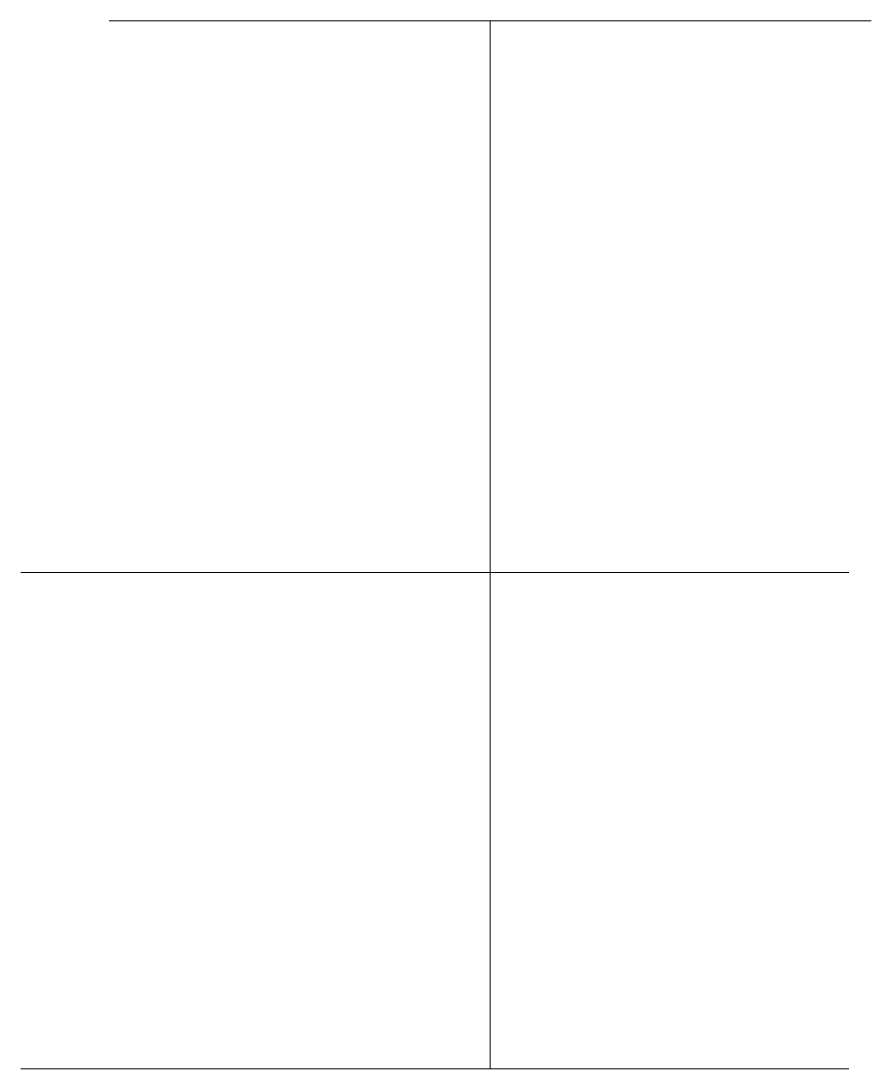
# Model space of a CAD drawing. Header units: millimetres. Extents: x 375 to 460, y 440 to 545.
import ezdxf

# ---------------------------------------------------------------- set-up
doc = ezdxf.new("R2010")
doc.units = ezdxf.units.MM

msp = doc.modelspace()

# ---------------------------------------------------------------- linework, layer by layer
at = {"color": 7, "lineweight": 20}
for p, q in [((383.42, 544.91), (459.91, 544.91)), ((421.66, 544.91), (421.66, 439.7)), ((374.55, 489.53), (457.69, 489.53)), ((374.55, 439.7), (457.69, 439.7))]:
    msp.add_line(p, q, dxfattribs=at)

doc.saveas('drawing.dxf')
